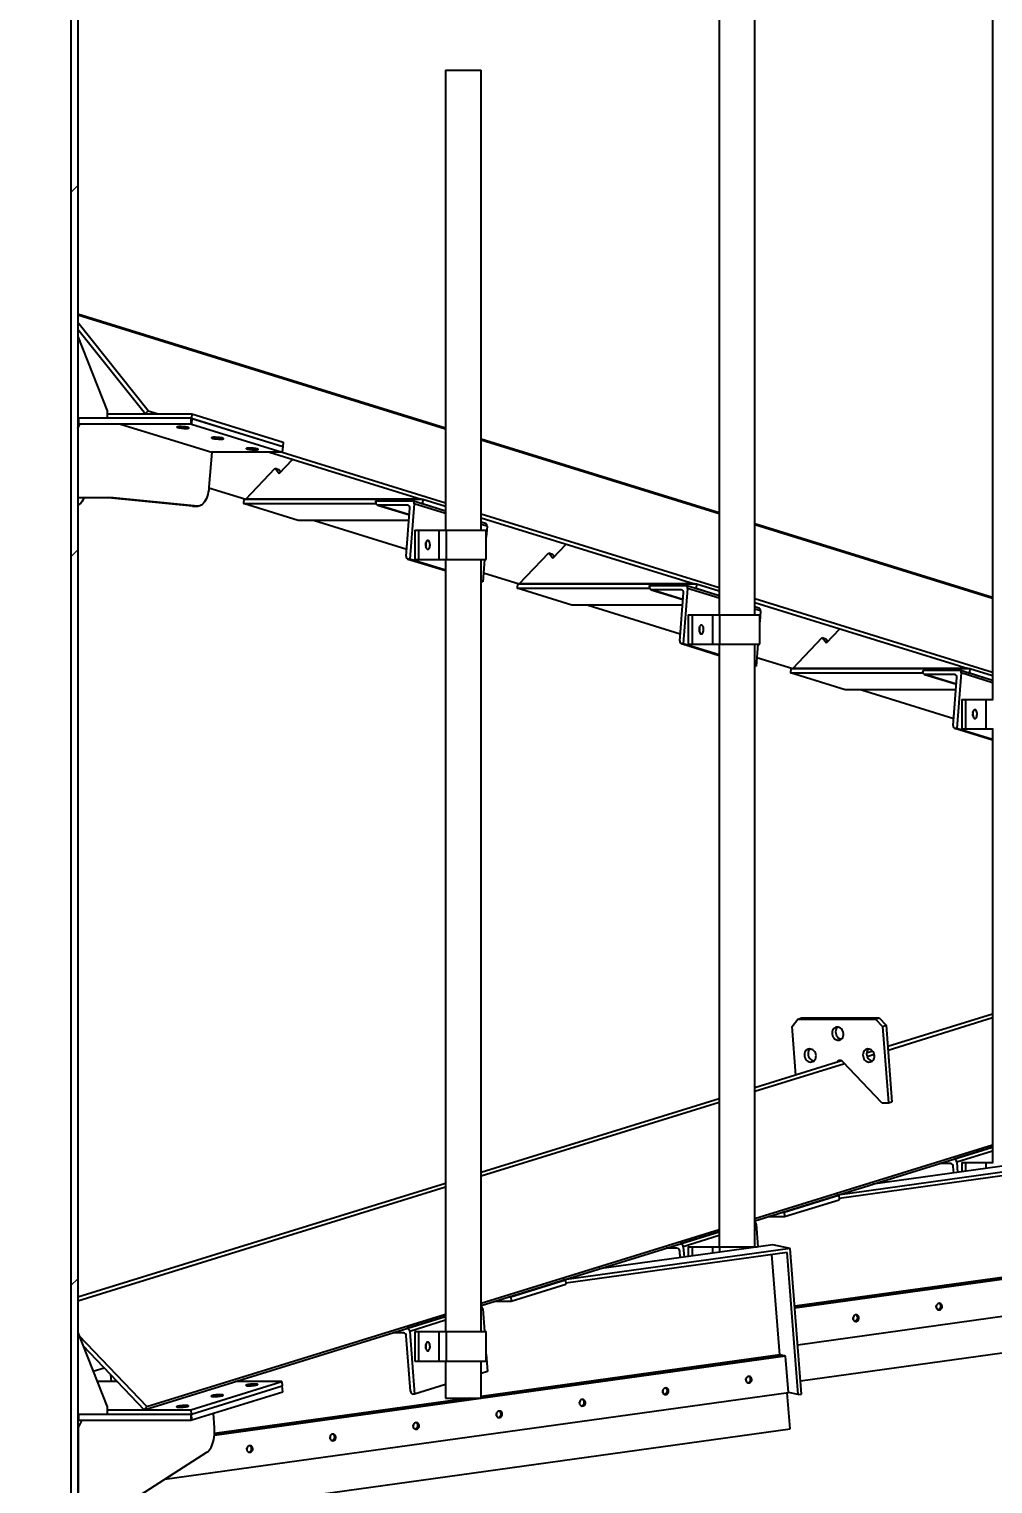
# Model space of a CAD drawing. Header units: millimetres. Extents: x 122 to 2816, y -707 to 556.
# Drawn here: x 818.81 to 830.68, y 300.02 to 317.95 of the extents above; entities that cross this region are included whole.
import ezdxf

# ---------------------------------------------------------------- set-up
doc = ezdxf.new("R2010")
doc.units = ezdxf.units.MM
doc.header["$PDSIZE"] = -1
doc.layers.add('FORMAT', color=7, linetype='Continuous')
doc.styles.add('SLDTEXTSTYLE7', font='TXT', dxfattribs={"width": 0.75})
doc.dimstyles.new('SLDDIMSTYLE3', dxfattribs={"dimtxt": 1.852083, "dimasz": 1.852083, "dimexe": 0, "dimexo": 0.625, "dimgap": 0.463021, "dimtad": 1, "dimdec": 0, "dimlfac": 110, "dimrnd": 1e-09, "dimzin": 12, "dimtxsty": 'SLDTEXTSTYLE7', "dimsah": 1, "dimcen": 2.5, "dimazin": 3, "dimtfac": 1, "dimtdec": 0, "dimtmove": 0, "dimatfit": 3, "dimfrac": 2, "dimtzin": 12})
doc.dimstyles.new('SLDDIMSTYLE5', dxfattribs={"dimtxt": 1.852083, "dimasz": 1.852083, "dimexe": 0, "dimexo": 0.625, "dimgap": 0.463021, "dimtad": 1, "dimlfac": 110, "dimzin": 12, "dimtxsty": 'SLDTEXTSTYLE7', "dimsah": 1, "dimcen": 2.5, "dimadec": 1, "dimazin": 3, "dimtfac": 1, "dimtdec": 1, "dimtmove": 0, "dimatfit": 3, "dimfrac": 2, "dimtzin": 12})
pattern_1 = [(45, (577.821, 87.9), (-6.7352, 6.7352), []), (45, (582.311, 87.9), (-6.7352, 6.7352), [])]

# ---------------------------------------------------------------- blocks, each defined once
blk = doc.blocks.new('*D1071')
at = {"layer": 'Defpoints', "color": 0}
for p in [(861.351, 305.043), (826.351, 299.588), (835.568, 294.59), (812.714, 291.407), (823.623, 291.407)]:
    blk.add_point(p, dxfattribs=at)
at = {"layer": 'FORMAT', "color": 0, "lineweight": -2}
blk.add_line((823.686, 291.407), (835.65, 291.407), dxfattribs=at)
blk.add_arc((773.851, 291.407), 61.799, 1.71718, 7.14078, dxfattribs=at)
at = {"layer": 'FORMAT', "color": 0}
for points in [[(834.865, 299.046), (835.476, 299.132), (834.913, 300.923)], [(835.931, 293.263), (835.313, 293.254), (835.65, 291.407)]]:
    blk.add_solid(points, dxfattribs=at)
at = {"layer": 'FORMAT', "color": 0, "insert": (837.526, 299.12), "char_height": 1.8521, "attachment_point": 1, "rotation": 275.2523, "style": 'SLDTEXTSTYLE7'}
blk.add_mtext('\\A1;8.9°', dxfattribs=at)
blk = doc.blocks.new('*D1073')
at = {"layer": 'Defpoints', "color": 0}
for p in [(878.623, 336.861), (886.025, 336.861), (823.623, 291.407)]:
    blk.add_point(p, dxfattribs=at)
at = {"layer": 'FORMAT', "color": 0, "lineweight": -2}
for p, q in [((878.686, 336.861), (886.025, 336.861)), ((886.025, 293.259), (886.025, 335.009)), ((823.686, 291.407), (886.025, 291.407))]:
    blk.add_line(p, q, dxfattribs=at)
at = {"layer": 'FORMAT', "color": 0}
for points in [[(885.716, 335.009), (886.333, 335.009), (886.025, 336.861)], [(885.716, 293.259), (886.333, 293.259), (886.025, 291.407)]]:
    blk.add_solid(points, dxfattribs=at)
at = {"layer": 'FORMAT', "color": 0, "insert": (883.709, 314.256), "char_height": 1.8521, "attachment_point": 2, "rotation": 90, "style": 'SLDTEXTSTYLE7'}
blk.add_mtext('\\A1;5000', dxfattribs=at)

msp = doc.modelspace()

# ---------------------------------------------------------------- hatches: boundary and pattern name
at = {"linetype": 'Continuous', "lineweight": 18}
h = msp.add_hatch(dxfattribs=at)
h.set_pattern_fill('ANSI32', style=0)
h.set_pattern_definition(pattern_1)
h.paths.add_polyline_path([(819.409596, 298.988383), (819.409596, 326.26111), (819.325323, 326.26111), (819.325323, 298.988383)], flags=0)
h = msp.add_hatch(dxfattribs=at)
h.set_pattern_fill('ANSI32', style=0)
h.set_pattern_definition(pattern_1)
h.paths.add_polyline_path([(819.418686, 313.079292), (820.806127, 313.079292), (820.806127, 313.152019), (819.418686, 313.152019)], flags=0)
h = msp.add_hatch(dxfattribs=at)
h.set_pattern_fill('ANSI32', style=0)
h.set_pattern_definition(pattern_1)
h.paths.add_polyline_path([(820.806127, 300.879292), (819.418686, 300.879292), (819.418686, 300.806565), (820.806127, 300.806565)], flags=0)

# ---------------------------------------------------------------- linework, layer by layer
at = {"color": 7, "linetype": 'Continuous', "lineweight": 25}
for p, q in [((819.325323, 326.26111), (819.325323, 298.988383)), ((819.409596, 326.26111), (819.409596, 298.988383)), ((830.678658, 321.976968), (830.678658, 309.687359)), ((827.310476, 319.088383), (827.310476, 310.730444)), ((827.749567, 310.730444), (827.749567, 319.088383)), ((823.93918, 317.440991), (823.93918, 311.77353)), ((823.93918, 317.440991), (824.158726, 317.440991)), ((824.158726, 317.440991), (824.378271, 317.440991)), ((824.378271, 311.77353), (824.378271, 317.440991)), ((823.93918, 313.031204), (819.409596, 314.433637)), ((820.278896, 313.243182), (819.409596, 314.331254)), ((819.409596, 314.247637), (820.242544, 313.205067)), ((819.409596, 314.159149), (819.773269, 313.242928)), ((819.773269, 313.242928), (819.773269, 313.152019)), ((819.773269, 313.205067), (820.815863, 313.205067)), ((820.242544, 313.205067), (820.278896, 313.243182)), ((820.278896, 313.243182), (820.402002, 313.205067)), ((820.815863, 313.205067), (820.811691, 313.151163)), ((820.815863, 313.205067), (821.93885, 312.857372)), ((819.418686, 313.152019), (819.409596, 313.152019)), ((819.418686, 313.079292), (819.409596, 313.079292)), ((819.409596, 313.025274), (819.436605, 313.079292)), ((819.418686, 313.152019), (819.418686, 313.079292)), ((820.806127, 313.152019), (819.418686, 313.152019)), ((820.806127, 313.079292), (819.418686, 313.079292)), ((819.936605, 313.079292), (821.059591, 312.731597)), ((820.806127, 313.079292), (820.806127, 313.152019)), ((820.809584, 313.078222), (820.806127, 313.079292)), ((820.815147, 313.150093), (820.809584, 313.078222)), ((820.809584, 313.078222), (821.929114, 312.731597)), ((820.811378, 313.151163), (820.811691, 313.151163)), ((820.811691, 313.151163), (821.934677, 312.803468)), ((820.815147, 313.150093), (821.934677, 312.803468)), ((821.93885, 312.857372), (821.934677, 312.803468)), ((827.310476, 311.987395), (824.378271, 312.895254)), ((821.059591, 312.731597), (821.026211, 312.300349)), ((821.929114, 312.731597), (821.059591, 312.731597)), ((821.771758, 312.731597), (823.638456, 312.153637)), ((821.934677, 312.803468), (821.929114, 312.731597)), ((821.929163, 312.732232), (823.93918, 312.109898)), ((821.478451, 312.153637), (821.841976, 312.534791)), ((821.841976, 312.534791), (821.892729, 312.471265)), ((821.841976, 312.534791), (821.886895, 312.520883)), ((821.886895, 312.520883), (821.911126, 312.490555)), ((821.892729, 312.471265), (822.056837, 312.643332)), ((819.845695, 312.170201), (819.409596, 312.170201)), ((820.82188, 312.069664), (819.782712, 312.170201)), ((820.884864, 312.069664), (819.845695, 312.170201)), ((821.025666, 312.293827), (821.478451, 312.153637)), ((821.45624, 312.153637), (821.452067, 312.099733)), ((821.45624, 312.153637), (823.660668, 312.153637)), ((823.638456, 312.153637), (821.478451, 312.153637)), ((823.081619, 312.116535), (823.08301, 312.134503)), ((823.08301, 312.134503), (823.523895, 312.134503)), ((823.93918, 312.007194), (823.531869, 312.133304)), ((823.660668, 312.153637), (823.656496, 312.099733)), ((823.660668, 312.153637), (823.93918, 312.067405)), ((820.82188, 312.069664), (820.884864, 312.069664)), ((820.828469, 312.069345), (820.82188, 312.069664)), ((820.828469, 312.069345), (820.891453, 312.069345)), ((821.452067, 312.099733), (823.083973, 312.099733)), ((822.125859, 311.891116), (821.452067, 312.099733)), ((823.102356, 312.081798), (823.494668, 311.960332)), ((823.472485, 312.080599), (823.110329, 312.080599)), ((823.4553, 311.451727), (823.501196, 312.044664)), ((823.552606, 312.098567), (823.499756, 311.415791)), ((823.640296, 312.099733), (823.656496, 312.099733)), ((823.656496, 312.099733), (823.93918, 312.01221)), ((824.378271, 311.973949), (827.310476, 311.06609)), ((823.48931, 311.891116), (822.125859, 311.891116)), ((822.326341, 311.891116), (823.462091, 311.539469)), ((823.560723, 311.77353), (823.560723, 311.409893)), ((823.560723, 311.77353), (823.60796, 311.77353)), ((823.60796, 311.77353), (823.60796, 311.409893)), ((823.60796, 311.77353), (823.85796, 311.77353)), ((823.85796, 311.77353), (823.85796, 311.409893)), ((823.85796, 311.77353), (823.946317, 311.77353)), ((823.946317, 311.77353), (823.946317, 311.409893)), ((823.946317, 311.77353), (824.440583, 311.77353)), ((824.378271, 311.924578), (827.007416, 311.110551)), ((824.430258, 311.855148), (824.378271, 311.871244)), ((824.450995, 311.820411), (824.440583, 311.68589)), ((824.440583, 311.409893), (824.440583, 311.77353)), ((830.678658, 310.944551), (827.749567, 311.851446)), ((825.261689, 311.42818), (825.425797, 311.600247)), ((823.476037, 311.41699), (823.93918, 311.273593)), ((823.499756, 311.415791), (823.48401, 311.415791)), ((823.93918, 311.279738), (823.499756, 311.415791)), ((824.847412, 311.110551), (825.210936, 311.491706)), ((825.210936, 311.491706), (825.261689, 311.42818)), ((825.210936, 311.491706), (825.255856, 311.477798)), ((825.255856, 311.477798), (825.280086, 311.447469)), ((823.560723, 311.409893), (823.60796, 311.409893)), ((823.60796, 311.409893), (823.85796, 311.409893)), ((823.85796, 311.409893), (823.946317, 311.409893)), ((823.93918, 311.409893), (823.93918, 301.895536)), ((823.946317, 311.409893), (824.440583, 311.409893)), ((824.378271, 301.895536), (824.378271, 311.409893)), ((824.419219, 311.409893), (824.398145, 311.137635)), ((824.406613, 311.24703), (824.847412, 311.110551)), ((824.398145, 311.137635), (824.378271, 311.143789)), ((824.3824, 311.137635), (824.378271, 311.137949)), ((824.398145, 311.137635), (824.3824, 311.137635)), ((824.8252, 311.110551), (824.821028, 311.056648)), ((824.821028, 311.056648), (826.452933, 311.056648)), ((825.49482, 310.848031), (824.821028, 311.056648)), ((824.8252, 311.110551), (827.029628, 311.110551)), ((827.007416, 311.110551), (824.847412, 311.110551)), ((826.450579, 311.07345), (826.45197, 311.091418)), ((826.45197, 311.091418), (826.892856, 311.091418)), ((826.921566, 311.055482), (826.868716, 310.372706)), ((827.310476, 310.963385), (826.900829, 311.090219)), ((827.009256, 311.056648), (827.025456, 311.056648)), ((827.029628, 311.110551), (827.025456, 311.056648)), ((827.025456, 311.056648), (827.310476, 310.968401)), ((827.029628, 311.110551), (827.310476, 311.023596)), ((826.471316, 311.038713), (826.863628, 310.917247)), ((826.841446, 311.037514), (826.47929, 311.037514)), ((826.82426, 310.408642), (826.870156, 311.001579)), ((827.749567, 310.93014), (830.678658, 310.023246)), ((827.749567, 310.880769), (830.376377, 310.067466)), ((826.858271, 310.848031), (825.49482, 310.848031)), ((825.695301, 310.848031), (826.831052, 310.496384)), ((826.929683, 310.730444), (826.929683, 310.366808)), ((826.929683, 310.730444), (826.976921, 310.730444)), ((826.976921, 310.730444), (826.976921, 310.366808)), ((826.976921, 310.730444), (827.226921, 310.730444)), ((827.226921, 310.730444), (827.226921, 310.366808)), ((827.226921, 310.730444), (827.315277, 310.730444)), ((827.315277, 310.730444), (827.315277, 310.366808)), ((827.315277, 310.730444), (827.809543, 310.730444)), ((827.799219, 310.812063), (827.749567, 310.827436)), ((827.819955, 310.777326), (827.809543, 310.642805)), ((827.809543, 310.366808), (827.809543, 310.730444)), ((828.63065, 310.385095), (828.794757, 310.557161)), ((826.844997, 310.373905), (827.310476, 310.229785)), ((826.868716, 310.372706), (826.85297, 310.372706)), ((827.310476, 310.23593), (826.868716, 310.372706)), ((826.929683, 310.366808), (826.976921, 310.366808)), ((826.976921, 310.366808), (827.226921, 310.366808)), ((827.226921, 310.366808), (827.315277, 310.366808)), ((827.310476, 310.366808), (827.310476, 302.938621)), ((827.315277, 310.366808), (827.809543, 310.366808)), ((827.749567, 302.938621), (827.749567, 310.366808)), ((827.78818, 310.366808), (827.767106, 310.09455)), ((828.216372, 310.067466), (828.579897, 310.448621)), ((828.579897, 310.448621), (828.63065, 310.385095)), ((828.579897, 310.448621), (828.624816, 310.434713)), ((828.624816, 310.434713), (828.649047, 310.404384)), ((827.775573, 310.203945), (828.216372, 310.067466)), ((827.767106, 310.09455), (827.749567, 310.09998)), ((827.75136, 310.09455), (827.749567, 310.094609)), ((827.767106, 310.09455), (827.75136, 310.09455)), ((828.19416, 310.067466), (828.189988, 310.013563)), ((828.189988, 310.013563), (829.821893, 310.013563)), ((828.86378, 309.804946), (828.189988, 310.013563)), ((828.19416, 310.067466), (830.398589, 310.067466)), ((830.376377, 310.067466), (828.216372, 310.067466)), ((829.81954, 310.030365), (829.82093, 310.048332)), ((829.82093, 310.048332), (830.261816, 310.048332)), ((829.840276, 309.995628), (830.232589, 309.874162)), ((830.210406, 309.994429), (829.84825, 309.994429)), ((830.290526, 310.012397), (830.237677, 309.329621)), ((830.678658, 309.920541), (830.26979, 310.047134)), ((830.378216, 310.013563), (830.394416, 310.013563)), ((830.398589, 310.067466), (830.394416, 310.013563)), ((830.394416, 310.013563), (830.678658, 309.925557)), ((830.398589, 310.067466), (830.678658, 309.980752)), ((830.227231, 309.804946), (828.86378, 309.804946)), ((829.064262, 309.804946), (830.200012, 309.453299)), ((830.193221, 309.365556), (830.239116, 309.958493)), ((830.298643, 309.687359), (830.298643, 309.323723)), ((830.298643, 309.687359), (830.345881, 309.687359)), ((830.345881, 309.687359), (830.345881, 309.323723)), ((830.345881, 309.687359), (830.595881, 309.687359)), ((830.595881, 309.687359), (830.595881, 309.323723)), ((830.595881, 309.687359), (830.684238, 309.687359)), ((830.213957, 309.33082), (830.678658, 309.186941)), ((830.237677, 309.329621), (830.221931, 309.329621)), ((830.678658, 309.193086), (830.237677, 309.329621)), ((830.298643, 309.323723), (830.345881, 309.323723)), ((830.345881, 309.323723), (830.595881, 309.323723)), ((830.595881, 309.323723), (830.684238, 309.323723)), ((830.678658, 309.323723), (830.678658, 303.981706)), ((828.207365, 305.657709), (828.279141, 305.747548)), ((828.279141, 305.747548), (828.324061, 305.761456)), ((828.279141, 305.747548), (829.235086, 305.747548)), ((828.324061, 305.761456), (829.280006, 305.761456)), ((829.235086, 305.747548), (829.280006, 305.761456)), ((829.235086, 305.747548), (829.32077, 305.657709)), ((829.280006, 305.761456), (829.365689, 305.671617)), ((830.678658, 305.808142), (829.386099, 305.407945)), ((828.253834, 305.057377), (828.207365, 305.657709)), ((829.32077, 305.657709), (829.365689, 305.671617)), ((829.32077, 305.657709), (829.393786, 304.7144)), ((829.365689, 305.671617), (829.438705, 304.728308)), ((829.20161, 305.350824), (829.125904, 305.327384)), ((828.817806, 305.231992), (827.749567, 304.901248)), ((828.764414, 305.221703), (828.757788, 305.213409)), ((828.809289, 305.235556), (828.802707, 305.227317)), ((829.315056, 304.7144), (828.831218, 305.221703)), ((827.310476, 304.765298), (824.378271, 303.857439)), ((829.315056, 304.7144), (829.393786, 304.7144)), ((829.393786, 304.7144), (829.438705, 304.728308)), ((827.749567, 303.290486), (830.678658, 304.19738)), ((827.749567, 303.261799), (830.678658, 304.168693)), ((831.554774, 303.965159), (828.771741, 303.57828)), ((831.517274, 303.914543), (828.788678, 303.535232)), ((831.341777, 304.009034), (829.202472, 303.711642)), ((830.159604, 303.966824), (830.026662, 303.966824)), ((830.200113, 303.850327), (830.193877, 303.930889)), ((830.200759, 304.020728), (830.202669, 304.020728)), ((830.236943, 303.984792), (830.246848, 303.856824)), ((830.298605, 303.981706), (830.298605, 303.864019)), ((830.298605, 303.981706), (830.345842, 303.981706)), ((830.345842, 303.981706), (830.345842, 303.870586)), ((830.345842, 303.981706), (830.595842, 303.981706)), ((830.595842, 303.981706), (830.684199, 303.981706)), ((823.93918, 303.721489), (819.409596, 302.319056)), ((828.111756, 303.367061), (828.785548, 303.575678)), ((828.718416, 303.56177), (828.763336, 303.575678)), ((828.785548, 303.575678), (828.763336, 303.575678)), ((828.785548, 303.575678), (828.78972, 303.521775)), ((828.089544, 303.367061), (828.134463, 303.380969)), ((828.089544, 303.367061), (828.111756, 303.367061)), ((828.111756, 303.367061), (828.115928, 303.313158)), ((828.115928, 303.313158), (828.78972, 303.521775)), ((827.766372, 303.219863), (827.788014, 302.940259)), ((827.915447, 303.313158), (828.115928, 303.313158)), ((824.378271, 302.246677), (827.310476, 303.154536)), ((824.378271, 302.21799), (827.310476, 303.125849)), ((828.185814, 302.922074), (825.40278, 302.535195)), ((828.148314, 302.871458), (825.419718, 302.492147)), ((827.972816, 302.965949), (825.833511, 302.668557)), ((826.790643, 302.923739), (826.657701, 302.923739)), ((826.831153, 302.807242), (826.824917, 302.887804)), ((826.831799, 302.977643), (826.833709, 302.977643)), ((826.867982, 302.941707), (826.877888, 302.813739)), ((826.929644, 302.938621), (826.929644, 302.820934)), ((826.929644, 302.938621), (826.976882, 302.938621)), ((826.976882, 302.938621), (826.976882, 302.8275)), ((826.976882, 302.938621), (827.226882, 302.938621)), ((827.226882, 302.938621), (827.315239, 302.938621)), ((827.315239, 302.938621), (827.776236, 302.938621)), ((828.055512, 301.608679), (827.959796, 302.845252)), ((828.185814, 302.922074), (827.972816, 302.965949)), ((828.283915, 301.119599), (828.148314, 302.871458)), ((828.324892, 301.125295), (828.185814, 302.922074)), ((831.424472, 302.651765), (828.240991, 302.209218)), ((831.482562, 302.639799), (828.242526, 302.189391)), ((831.498053, 302.636608), (828.242936, 302.184103)), ((824.742795, 302.323976), (825.416587, 302.532593)), ((824.746968, 302.270072), (825.42076, 302.47869)), ((825.349456, 302.518685), (825.394375, 302.532593)), ((825.416587, 302.532593), (825.394375, 302.532593)), ((825.416587, 302.532593), (825.42076, 302.47869)), ((824.546486, 302.270072), (824.746968, 302.270072)), ((824.720583, 302.323976), (824.765503, 302.337884)), ((824.720583, 302.323976), (824.742795, 302.323976)), ((824.742795, 302.323976), (824.746968, 302.270072)), ((820.259088, 300.971311), (823.93918, 302.110728)), ((824.397411, 302.176778), (824.419181, 301.895536)), ((828.277705, 301.734909), (831.532822, 302.187413)), ((829.986078, 302.185751), (829.983986, 302.212777)), ((820.228636, 300.933195), (823.93918, 302.082041)), ((823.462838, 301.934557), (823.464748, 301.934557)), ((828.961662, 302.043343), (828.95957, 302.070369)), ((819.409596, 301.886422), (819.773269, 300.970201)), ((820.259088, 300.971311), (819.426198, 301.844594)), ((823.421683, 301.880654), (823.288741, 301.880654)), ((823.508806, 301.161942), (823.455956, 301.844718)), ((823.499022, 301.898622), (823.558825, 301.126007)), ((823.560684, 301.895536), (823.560684, 301.5319)), ((823.560684, 301.895536), (823.607922, 301.895536)), ((823.607922, 301.895536), (823.607922, 301.5319)), ((823.607922, 301.895536), (823.857922, 301.895536)), ((823.857922, 301.895536), (823.857922, 301.5319)), ((823.857922, 301.895536), (823.946278, 301.895536)), ((823.946278, 301.895536), (823.946278, 301.5319)), ((823.946278, 301.895536), (824.440544, 301.895536)), ((824.440544, 301.5319), (824.440544, 301.895536)), ((828.312065, 301.291001), (831.552101, 301.741409)), ((819.47382, 301.724619), (820.228636, 300.933195)), ((828.129093, 301.593523), (821.092864, 300.615393)), ((828.055512, 301.608679), (824.378271, 301.097494)), ((828.113602, 301.596714), (824.378271, 301.077453)), ((824.440544, 301.619539), (824.457215, 301.404163)), ((828.113602, 301.596714), (828.055512, 301.608679)), ((828.129093, 301.593523), (828.113602, 301.596714)), ((828.163862, 301.144328), (828.129093, 301.593523)), ((819.599786, 301.407266), (819.736209, 301.449505)), ((823.560684, 301.5319), (823.607922, 301.5319)), ((823.607922, 301.5319), (823.857922, 301.5319)), ((823.857922, 301.5319), (823.946278, 301.5319)), ((823.93918, 301.5319), (823.93918, 301.077354)), ((823.946278, 301.5319), (824.440544, 301.5319)), ((824.378271, 301.077354), (824.378271, 301.5319)), ((824.457215, 301.404163), (824.378271, 301.379721)), ((819.897024, 301.280891), (819.649948, 301.280891)), ((819.812905, 301.369088), (819.819732, 301.280891)), ((820.801955, 300.933195), (821.924942, 301.280891)), ((820.809584, 300.880362), (821.929114, 301.226987)), ((821.924942, 301.280891), (821.351623, 301.280891)), ((821.924942, 301.280891), (821.929114, 301.226987)), ((821.934677, 301.155116), (821.929114, 301.226987)), ((823.93918, 301.243771), (823.558825, 301.126007)), ((827.641534, 301.285073), (827.639442, 301.312099)), ((820.481657, 300.076399), (828.163862, 301.144328)), ((820.815147, 300.808491), (821.934677, 301.155116)), ((824.377562, 301.077354), (821.093379, 300.620809)), ((824.233395, 301.077354), (821.094807, 300.641049)), ((823.558825, 301.126007), (823.54308, 301.126007)), ((823.93918, 301.077354), (824.158726, 301.077354)), ((824.158726, 301.077354), (824.378271, 301.077354)), ((825.592701, 301.000258), (825.590609, 301.027284)), ((826.617117, 301.142666), (826.615026, 301.169692)), ((828.183141, 300.698324), (828.148781, 301.142232)), ((828.283915, 301.119599), (828.163862, 301.144328)), ((828.283915, 301.119599), (828.324892, 301.125295)), ((819.409596, 300.879292), (819.418686, 300.879292)), ((819.418686, 300.879292), (819.418686, 300.806565)), ((819.418686, 300.879292), (820.806127, 300.879292)), ((819.773269, 300.970201), (819.773269, 300.879292)), ((819.773269, 300.933195), (820.801955, 300.933195)), ((820.228636, 300.933195), (820.259088, 300.971311)), ((820.801955, 300.933195), (820.806107, 300.879558)), ((820.806127, 300.879292), (820.809584, 300.880362)), ((820.806127, 300.806565), (820.806127, 300.879292)), ((820.815147, 300.808491), (820.809584, 300.880362)), ((821.093921, 300.710746), (821.080008, 300.890496)), ((824.568285, 300.85785), (824.566193, 300.884877)), ((819.409596, 300.806565), (819.418686, 300.806565)), ((819.413877, 300.715656), (819.409596, 300.715656)), ((819.459332, 300.806565), (819.413877, 300.715656)), ((819.413877, 300.715656), (819.413877, 299.76111)), ((819.418686, 300.806565), (820.806127, 300.806565)), ((820.069763, 299.570456), (828.183141, 300.698324)), ((823.543868, 300.715443), (823.541776, 300.742469)), ((822.519452, 300.573035), (822.51736, 300.600061)), ((820.010318, 299.774134), (821.000799, 300.409319)), ((821.495036, 300.430628), (821.492944, 300.457654))]:
    msp.add_line(p, q, dxfattribs=at)
at = {"color": 8, "linetype": 'Continuous', "lineweight": 25}
for p, q in [((823.93918, 313.018322), (819.409596, 314.420755)), ((820.809584, 313.078222), (819.940061, 313.078222)), ((827.310476, 311.974513), (824.378271, 312.882372)), ((823.494764, 311.961572), (823.110329, 312.080599)), ((823.487715, 312.075884), (823.472485, 312.080599)), ((823.93918, 311.978877), (823.552606, 312.098567)), ((824.450995, 311.820411), (824.378271, 311.842928)), ((830.678658, 310.931669), (827.749567, 311.838563)), ((823.93918, 311.274863), (823.48401, 311.415791)), ((824.3824, 311.137635), (824.378271, 311.138913)), ((827.310476, 310.935069), (826.921566, 311.055482)), ((826.863724, 310.918487), (826.47929, 311.037514)), ((826.856675, 311.032799), (826.841446, 311.037514)), ((827.819955, 310.777326), (827.749567, 310.799119)), ((827.310476, 310.231055), (826.85297, 310.372706)), ((827.75136, 310.09455), (827.749567, 310.095105)), ((830.232685, 309.875402), (829.84825, 309.994429)), ((830.225635, 309.989714), (830.210406, 309.994429)), ((830.678658, 309.892225), (830.290526, 310.012397)), ((830.678658, 309.188211), (830.221931, 309.329621)), ((830.678658, 305.760787), (829.389678, 305.361698)), ((828.855453, 305.196293), (827.749567, 304.853893)), ((828.764414, 305.221703), (828.809221, 305.235576)), ((829.221079, 305.309497), (829.133194, 305.282286)), ((827.310476, 304.717943), (824.378271, 303.810084)), ((830.678658, 304.168102), (830.202669, 304.020728)), ((830.678658, 304.121555), (830.236943, 303.984792)), ((830.595842, 303.981706), (830.595842, 303.905339)), ((823.93918, 303.674134), (819.409596, 302.271701)), ((827.766372, 303.219863), (827.749567, 303.21466)), ((827.310476, 303.125258), (826.833709, 302.977643)), ((827.310476, 303.07871), (826.867982, 302.941707)), ((827.226882, 302.938621), (827.226882, 302.862254)), ((827.315239, 302.938621), (827.315239, 302.874536)), ((824.397411, 302.176778), (824.378271, 302.170852)), ((823.93918, 302.081449), (823.464748, 301.934557)), ((823.93918, 302.034902), (823.499022, 301.898622))]:
    msp.add_line(p, q, dxfattribs=at)
at = {"color": 7, "linetype": 'Continuous', "lineweight": 25, "flags": 128}
for points in [[(820.767122, 313.027905), (820.773595, 313.029316), (820.776845, 313.031113), (820.776723, 313.033212), (820.773232, 313.035515), (820.766537, 313.037914), (820.75695, 313.040296), (820.74492, 313.042551), (820.731009, 313.044573), (820.715868, 313.046268), (820.700204, 313.047556), (820.684751, 313.048377), (820.67023, 313.048692), (820.657321, 313.048487), (820.646627, 313.047772), (820.638649, 313.04658), (820.633758, 313.044966), (820.632185, 313.043007), (820.634003, 313.040793), (820.639125, 313.038428), (820.647315, 313.036024), (820.658187, 313.033691), (820.671234, 313.03154), (820.685845, 313.029671), (820.701338, 313.028171), (820.716989, 313.02711), (820.732064, 313.026539), (820.74586, 313.026483), (820.757731, 313.026945), (820.767122, 313.027905)], [(821.193857, 312.895781), (821.20033, 312.897192), (821.20358, 312.898989), (821.203458, 312.901088), (821.199967, 312.903391), (821.193272, 312.905789), (821.183685, 312.908172), (821.171655, 312.910427), (821.157744, 312.912449), (821.142603, 312.914144), (821.126939, 312.915432), (821.111486, 312.916252), (821.096965, 312.916568), (821.084056, 312.916363), (821.073362, 312.915648), (821.065384, 312.914456), (821.060493, 312.912842), (821.05892, 312.910883), (821.060738, 312.908669), (821.06586, 312.906304), (821.074049, 312.903899), (821.084922, 312.901567), (821.097969, 312.899416), (821.11258, 312.897546), (821.128073, 312.896046), (821.143724, 312.894986), (821.158799, 312.894414), (821.172595, 312.894359), (821.184466, 312.894821), (821.193857, 312.895781)], [(821.620592, 312.763657), (821.627065, 312.765068), (821.630315, 312.766865), (821.630193, 312.768964), (821.626702, 312.771267), (821.620007, 312.773665), (821.61042, 312.776048), (821.59839, 312.778303), (821.584479, 312.780325), (821.569338, 312.78202), (821.553674, 312.783307), (821.538221, 312.784128), (821.5237, 312.784444), (821.510791, 312.784239), (821.500097, 312.783524), (821.492119, 312.782332), (821.487228, 312.780718), (821.485655, 312.778758), (821.487473, 312.776545), (821.492595, 312.77418), (821.500784, 312.771775), (821.511657, 312.769443), (821.524704, 312.767292), (821.539315, 312.765422), (821.554808, 312.763922), (821.570459, 312.762862), (821.585534, 312.76229), (821.59933, 312.762235), (821.611201, 312.762697), (821.620592, 312.763657)], [(819.485722, 312.170201), (819.48261, 312.162803), (819.471874, 312.14082), (819.45997, 312.121391), (819.447048, 312.104765), (819.433273, 312.091151), (819.418821, 312.080723), (819.409596, 312.075915)], [(821.026211, 312.300349), (821.023009, 312.270294), (821.018136, 312.241151), (821.011656, 312.213289), (821.003649, 312.187062), (820.994218, 312.162803), (820.983482, 312.14082), (820.971577, 312.121391), (820.958656, 312.104765), (820.944881, 312.091151), (820.930429, 312.080723), (820.915481, 312.073612), (820.900228, 312.06991), (820.884864, 312.069664)], [(823.721597, 311.537166), (823.728379, 311.53888), (823.734735, 311.543913), (823.740266, 311.551949), (823.744624, 311.562484), (823.747535, 311.574856), (823.748816, 311.588286), (823.748386, 311.601932), (823.746274, 311.614936), (823.742611, 311.62648), (823.737627, 311.63584), (823.731636, 311.642426), (823.725015, 311.645827), (823.718178, 311.645827), (823.711557, 311.642426), (823.705566, 311.63584), (823.700583, 311.62648), (823.69692, 311.614936), (823.694807, 311.601932), (823.694378, 311.588286), (823.695659, 311.574856), (823.69857, 311.562484), (823.702927, 311.551949), (823.708458, 311.543913), (823.714814, 311.53888), (823.721597, 311.537166)], [(823.697978, 311.564439), (823.699426, 311.570224), (823.701311, 311.583367)], [(827.090557, 310.494081), (827.097339, 310.495794), (827.103696, 310.500828), (827.109226, 310.508864), (827.113584, 310.519399), (827.116495, 310.531771), (827.117776, 310.545201), (827.117347, 310.558847), (827.115234, 310.57185), (827.111571, 310.583395), (827.106588, 310.592754), (827.100597, 310.599341), (827.093975, 310.602741), (827.087139, 310.602741), (827.080517, 310.599341), (827.074527, 310.592754), (827.069543, 310.583395), (827.06588, 310.57185), (827.063767, 310.558847), (827.063338, 310.545201), (827.064619, 310.531771), (827.06753, 310.519399), (827.071888, 310.508864), (827.077418, 310.500828), (827.083775, 310.495794), (827.090557, 310.494081)], [(827.066938, 310.521353), (827.068387, 310.527138), (827.070271, 310.540281)], [(830.459517, 309.450995), (830.4663, 309.452709), (830.472656, 309.457742), (830.478187, 309.465779), (830.482545, 309.476314), (830.485455, 309.488685), (830.486736, 309.502116), (830.486307, 309.515762), (830.484195, 309.528765), (830.480531, 309.540309), (830.475548, 309.549669), (830.469557, 309.556256), (830.462936, 309.559656), (830.456099, 309.559656), (830.449478, 309.556256), (830.443487, 309.549669), (830.438503, 309.540309), (830.43484, 309.528765), (830.432728, 309.515762), (830.432299, 309.502116), (830.43358, 309.488685), (830.43649, 309.476314), (830.440848, 309.465779), (830.446379, 309.457742), (830.452735, 309.452709), (830.459517, 309.450995)], [(830.435899, 309.478268), (830.437347, 309.484053), (830.439231, 309.497196)], [(828.841878, 305.56787), (828.839168, 305.584146), (828.833668, 305.599756), (828.825603, 305.61406), (828.815303, 305.626474), (828.803191, 305.636488), (828.789761, 305.643692), (828.775565, 305.647793), (828.761182, 305.648622), (828.747202, 305.646144), (828.734198, 305.640462), (828.722701, 305.631809), (828.713182, 305.620537), (828.706031, 305.60711), (828.701541, 305.592075), (828.699895, 305.57605), (828.701162, 305.55969), (828.705288, 305.543665), (828.712106, 305.528631), (828.721335, 305.515204), (828.732599, 305.503932), (828.745436, 305.495278), (828.75932, 305.489596), (828.773683, 305.487119), (828.787938, 305.487948), (828.801499, 305.492048), (828.813813, 305.499253), (828.824376, 305.509267), (828.832753, 305.52168), (828.838604, 305.535985), (828.841688, 305.551594), (828.841878, 305.56787)], [(828.770687, 305.648444), (828.76762, 305.645716), (828.758101, 305.634445), (828.75095, 305.621017), (828.74646, 305.605983), (828.744815, 305.589958), (828.746081, 305.573598), (828.750207, 305.557573), (828.757025, 305.542539), (828.766255, 305.529111), (828.777518, 305.51784), (828.790355, 305.509186), (828.804239, 305.503504), (828.816275, 305.501204)], [(828.502862, 305.298354), (828.500151, 305.31463), (828.494651, 305.330239), (828.486586, 305.344544), (828.476287, 305.356957), (828.464174, 305.366971), (828.450745, 305.374176), (828.436548, 305.378276), (828.422166, 305.379105), (828.408186, 305.376628), (828.395181, 305.370946), (828.383684, 305.362292), (828.374165, 305.35102), (828.367014, 305.337593), (828.362524, 305.322559), (828.360879, 305.306534), (828.362145, 305.290174), (828.366271, 305.274149), (828.373089, 305.259114), (828.382319, 305.245687), (828.393582, 305.234415), (828.406419, 305.225762), (828.420303, 305.22008), (828.434667, 305.217602), (828.448921, 305.218431), (828.462483, 305.222532), (828.474797, 305.229736), (828.485359, 305.23975), (828.493737, 305.252164), (828.499587, 305.266468), (828.502671, 305.282078), (828.502862, 305.298354)], [(828.431671, 305.378928), (828.428604, 305.3762), (828.419085, 305.364928), (828.411934, 305.351501), (828.407444, 305.336466), (828.405798, 305.320441), (828.407065, 305.304081), (828.411191, 305.288056), (828.418008, 305.273022), (828.427238, 305.259595), (828.438502, 305.248323), (828.451339, 305.239669), (828.465223, 305.233987), (828.477259, 305.231687)], [(829.222618, 305.298354), (829.219908, 305.31463), (829.214408, 305.330239), (829.206343, 305.344544), (829.196043, 305.356957), (829.183931, 305.366971), (829.170501, 305.374176), (829.156305, 305.378276), (829.141922, 305.379105), (829.127942, 305.376628), (829.114938, 305.370946), (829.103441, 305.362292), (829.093922, 305.35102), (829.086771, 305.337593), (829.082281, 305.322559), (829.080635, 305.306534), (829.081902, 305.290174), (829.086028, 305.274149), (829.092846, 305.259114), (829.102075, 305.245687), (829.113339, 305.234415), (829.126176, 305.225762), (829.14006, 305.22008), (829.154423, 305.217602), (829.168678, 305.218431), (829.182239, 305.222532), (829.194553, 305.229736), (829.205116, 305.23975), (829.213493, 305.252164), (829.219344, 305.266468), (829.222428, 305.282078), (829.222618, 305.298354)], [(829.151427, 305.378928), (829.14836, 305.3762), (829.138841, 305.364928), (829.13169, 305.351501), (829.1272, 305.336466), (829.125555, 305.320441), (829.126821, 305.304081), (829.130947, 305.288056), (829.137765, 305.273022), (829.146995, 305.259595), (829.158258, 305.248323), (829.171095, 305.239669), (829.184979, 305.233987), (829.197015, 305.231687)], [(829.032252, 302.066815), (829.029877, 302.077997), (829.024706, 302.087858), (829.017159, 302.095598), (829.007847, 302.100592), (828.997524, 302.102434), (828.987028, 302.100975), (828.977207, 302.096333), (828.968858, 302.088884), (828.962657, 302.079232), (828.959107, 302.068159), (828.958494, 302.056561), (828.96087, 302.045379), (828.966041, 302.035518), (828.973588, 302.027778), (828.9829, 302.022784), (828.993222, 302.020942), (829.003719, 302.022402), (829.01354, 302.027044), (829.021889, 302.034492), (829.02809, 302.044144), (829.03164, 302.055217), (829.032252, 302.066815)], [(830.056669, 302.209222), (830.054293, 302.220404), (830.049123, 302.230265), (830.041575, 302.238006), (830.032263, 302.243), (830.021941, 302.244841), (830.011444, 302.243382), (830.001623, 302.23874), (829.993274, 302.231291), (829.987073, 302.22164), (829.983523, 302.210566), (829.982911, 302.198969), (829.985286, 302.187787), (829.990457, 302.177926), (829.998004, 302.170185), (830.007316, 302.165192), (830.017639, 302.16335), (830.028136, 302.164809), (830.037956, 302.169451), (830.046305, 302.1769), (830.052506, 302.186552), (830.056056, 302.197625), (830.056669, 302.209222)], [(823.721558, 301.659172), (823.72834, 301.660886), (823.734697, 301.665919), (823.740227, 301.673956), (823.744585, 301.684491), (823.747496, 301.696862), (823.748777, 301.710293), (823.748348, 301.723939), (823.746235, 301.736942), (823.742572, 301.748486), (823.737588, 301.757846), (823.731598, 301.764433), (823.724976, 301.767833), (823.71814, 301.767833), (823.711518, 301.764433), (823.705527, 301.757846), (823.700544, 301.748486), (823.696881, 301.736942), (823.694768, 301.723939), (823.694339, 301.710293), (823.69562, 301.696862), (823.698531, 301.684491), (823.702888, 301.673956), (823.708419, 301.665919), (823.714775, 301.660886), (823.721558, 301.659172)], [(823.701272, 301.722062), (823.699388, 301.735206), (823.697939, 301.740991)], [(821.518059, 301.228041), (821.532439, 301.228301), (821.547827, 301.229069), (821.563503, 301.23031), (821.578734, 301.231964), (821.592809, 301.233956), (821.605069, 301.236191), (821.614941, 301.238565), (821.621962, 301.240967), (821.625806, 301.243285), (821.626292, 301.245411), (821.623398, 301.247245), (821.617258, 301.248701), (821.60816, 301.249711), (821.596529, 301.250228), (821.58291, 301.250228), (821.567938, 301.249711), (821.552315, 301.248701), (821.53677, 301.247245), (821.52203, 301.245411), (821.508786, 301.243285), (821.497655, 301.240967), (821.489158, 301.238565), (821.483693, 301.236191), (821.481515, 301.233956), (821.482727, 301.231964), (821.487271, 301.23031), (821.494934, 301.229069), (821.50536, 301.228301), (821.518059, 301.228041)], [(826.687708, 301.166137), (826.685333, 301.177319), (826.680162, 301.18718), (826.672615, 301.194921), (826.663303, 301.199914), (826.65298, 301.201756), (826.642484, 301.200297), (826.632663, 301.195655), (826.624314, 301.188206), (826.618113, 301.178554), (826.614563, 301.167481), (826.61395, 301.155884), (826.616326, 301.144702), (826.621497, 301.134841), (826.629044, 301.1271), (826.638356, 301.122107), (826.648678, 301.120265), (826.659175, 301.121724), (826.668996, 301.126366), (826.677345, 301.133815), (826.683546, 301.143466), (826.687096, 301.15454), (826.687708, 301.166137)], [(827.712125, 301.308545), (827.709749, 301.319727), (827.704579, 301.329588), (827.697031, 301.337328), (827.687719, 301.342322), (827.677397, 301.344164), (827.6669, 301.342704), (827.657079, 301.338062), (827.64873, 301.330614), (827.642529, 301.320962), (827.638979, 301.309889), (827.638367, 301.298291), (827.640742, 301.287109), (827.645913, 301.277248), (827.65346, 301.269508), (827.662772, 301.264514), (827.673095, 301.262672), (827.683592, 301.264132), (827.693412, 301.268773), (827.701761, 301.276222), (827.707962, 301.285874), (827.711512, 301.296947), (827.712125, 301.308545)], [(821.091324, 301.095917), (821.105704, 301.096177), (821.121092, 301.096945), (821.136768, 301.098186), (821.151999, 301.09984), (821.166074, 301.101831), (821.178334, 301.104066), (821.188206, 301.106441), (821.195227, 301.108843), (821.199071, 301.111161), (821.199557, 301.113287), (821.196663, 301.115121), (821.190523, 301.116577), (821.181425, 301.117587), (821.169794, 301.118104), (821.156175, 301.118104), (821.141203, 301.117587), (821.12558, 301.116577), (821.110035, 301.115121), (821.095295, 301.113287), (821.082051, 301.111161), (821.07092, 301.108843), (821.062423, 301.106441), (821.056958, 301.104066), (821.05478, 301.101831), (821.055992, 301.09984), (821.060536, 301.098186), (821.068199, 301.096945), (821.078625, 301.096177), (821.091324, 301.095917)], [(825.663292, 301.02373), (825.660916, 301.034912), (825.655746, 301.044772), (825.648199, 301.052513), (825.638887, 301.057507), (825.628564, 301.059348), (825.618067, 301.057889), (825.608246, 301.053247), (825.599897, 301.045799), (825.593697, 301.036147), (825.590146, 301.025074), (825.589534, 301.013476), (825.591909, 301.002294), (825.59708, 300.992433), (825.604627, 300.984692), (825.613939, 300.979699), (825.624262, 300.977857), (825.634759, 300.979316), (825.64458, 300.983958), (825.652929, 300.991407), (825.659129, 301.001059), (825.66268, 301.012132), (825.663292, 301.02373)], [(820.664589, 300.963793), (820.678969, 300.964053), (820.694357, 300.964821), (820.710033, 300.966061), (820.725264, 300.967716), (820.739339, 300.969707), (820.751599, 300.971942), (820.761471, 300.974317), (820.768492, 300.976719), (820.772336, 300.979037), (820.772822, 300.981163), (820.769928, 300.982997), (820.763788, 300.984453), (820.75469, 300.985463), (820.743059, 300.98598), (820.72944, 300.98598), (820.714468, 300.985463), (820.698845, 300.984453), (820.6833, 300.982997), (820.668561, 300.981163), (820.655316, 300.979037), (820.644185, 300.976719), (820.635688, 300.974317), (820.630223, 300.971942), (820.628045, 300.969707), (820.629257, 300.967716), (820.633801, 300.966061), (820.641464, 300.964821), (820.65189, 300.964053), (820.664589, 300.963793)], [(824.638876, 300.881322), (824.6365, 300.892504), (824.631329, 300.902365), (824.623782, 300.910106), (824.61447, 300.915099), (824.604148, 300.916941), (824.593651, 300.915482), (824.58383, 300.91084), (824.575481, 300.903391), (824.56928, 300.893739), (824.56573, 300.882666), (824.565118, 300.871069), (824.567493, 300.859887), (824.572664, 300.850026), (824.580211, 300.842285), (824.589523, 300.837291), (824.599846, 300.83545), (824.610342, 300.836909), (824.620163, 300.841551), (824.628512, 300.848999), (824.634713, 300.858651), (824.638263, 300.869725), (824.638876, 300.881322)], [(821.000799, 300.409319), (821.01465, 300.419894), (821.027845, 300.433414), (821.040228, 300.449719), (821.051653, 300.468617), (821.061985, 300.489883), (821.071101, 300.513267), (821.078894, 300.538492), (821.085271, 300.56526), (821.090158, 300.593255), (821.093497, 300.622145), (821.095247, 300.651589), (821.095389, 300.68124), (821.093921, 300.710746)], [(823.614459, 300.738914), (823.612084, 300.750096), (823.606913, 300.759957), (823.599366, 300.767698), (823.590054, 300.772692), (823.579731, 300.774533), (823.569234, 300.773074), (823.559414, 300.768432), (823.551065, 300.760984), (823.544864, 300.751332), (823.541313, 300.740258), (823.540701, 300.728661), (823.543077, 300.717479), (823.548247, 300.707618), (823.555795, 300.699877), (823.565107, 300.694884), (823.575429, 300.693042), (823.585926, 300.694501), (823.595747, 300.699143), (823.604096, 300.706592), (823.610297, 300.716244), (823.613847, 300.727317), (823.614459, 300.738914)], [(821.565626, 300.454099), (821.563251, 300.465281), (821.55808, 300.475142), (821.550533, 300.482883), (821.541221, 300.487876), (821.530898, 300.489718), (821.520402, 300.488259), (821.510581, 300.483617), (821.502232, 300.476168), (821.496031, 300.466516), (821.492481, 300.455443), (821.491868, 300.443846), (821.494244, 300.432664), (821.499415, 300.422803), (821.506962, 300.415062), (821.516274, 300.410069), (821.526596, 300.408227), (821.537093, 300.409686), (821.546914, 300.414328), (821.555263, 300.421777), (821.561464, 300.431429), (821.565014, 300.442502), (821.565626, 300.454099)], [(822.590043, 300.596507), (822.587667, 300.607689), (822.582497, 300.61755), (822.574949, 300.62529), (822.565637, 300.630284), (822.555315, 300.632126), (822.544818, 300.630667), (822.534997, 300.626025), (822.526648, 300.618576), (822.520447, 300.608924), (822.516897, 300.597851), (822.516285, 300.586253), (822.51866, 300.575071), (822.523831, 300.565211), (822.531378, 300.55747), (822.54069, 300.552476), (822.551013, 300.550634), (822.56151, 300.552094), (822.57133, 300.556736), (822.579679, 300.564184), (822.58588, 300.573836), (822.589431, 300.584909), (822.590043, 300.596507)]]:
    msp.add_lwpolyline(points, dxfattribs=at)
at = {"color": 7, "linetype": 'Continuous', "lineweight": 25}
for centre, radius, start, end in [((823.521932, 312.103497), 0.031068, 350.8693996, 86.3759224), ((823.112293, 312.111605), 0.031068, 170.8693996, 266.3759224), ((823.470521, 312.049594), 0.031068, 350.8693996, 86.3759224), ((824.41859, 311.824624), 0.032678, 352.5925561, 69.0792142), ((823.599818, 311.591834), 0.101845, 355.2307319, 15.4607467), ((823.600228, 311.591711), 0.101483, 344.4105647, 15.5894353), ((823.485974, 311.446797), 0.031068, 170.8693996, 266.3759224), ((826.481253, 311.06852), 0.031068, 170.8693996, 266.3759224), ((826.890892, 311.060412), 0.031068, 350.8693996, 86.3759224), ((826.839482, 311.006509), 0.031068, 350.8693996, 86.3759224), ((827.78755, 310.781539), 0.032678, 352.5925561, 69.0792142), ((826.968779, 310.548749), 0.101845, 355.2307307, 15.4607745), ((826.969189, 310.548626), 0.101483, 344.4105647, 15.5894353), ((826.854934, 310.403712), 0.031068, 170.8693996, 266.3759224), ((829.850214, 310.025435), 0.031068, 170.8693996, 266.3759224), ((830.208442, 309.963423), 0.031068, 350.8693996, 86.3759224), ((830.259852, 310.017327), 0.031068, 350.8693996, 86.3759224), ((830.337739, 309.505664), 0.101845, 355.2307317, 15.4607502), ((830.338149, 309.505541), 0.101483, 344.4105647, 15.5894353), ((830.223895, 309.360626), 0.031068, 170.8693996, 266.3759224), ((828.797816, 305.193985), 0.043405, 39.687128, 140.312872), ((830.156688, 303.929731), 0.037208, 1.7829987, 85.5045747), ((830.199753, 303.983635), 0.037208, 1.7829987, 85.5045747), ((827.726012, 303.217213), 0.040446, 3.7562379, 54.3822041), ((826.787727, 302.886646), 0.037208, 1.7829987, 85.5045747), ((826.830793, 302.940549), 0.037208, 1.7829987, 85.5045747), ((824.357362, 302.174242), 0.04013, 3.6232738, 58.5977721), ((828.978396, 302.068118), 0.038412, 2.8165938, 63.2437578), ((830.000181, 302.207654), 0.041272, 275.2857829, 6.6216975), ((830.002813, 302.210526), 0.038412, 2.8165938, 63.2437577), ((823.461832, 301.897464), 0.037208, 1.7829987, 85.5045747), ((828.975765, 302.065246), 0.041272, 275.2857828, 6.6216975), ((823.418767, 301.843561), 0.037208, 1.7829987, 85.5045747), ((823.60019, 301.713718), 0.101483, 344.4105647, 15.5894353), ((823.599779, 301.713595), 0.101845, 344.5392404, 4.7692687), ((826.633852, 301.16744), 0.038412, 2.8165938, 63.2437578), ((827.655637, 301.306976), 0.041272, 275.2857829, 6.6216975), ((827.658269, 301.309848), 0.038412, 2.8165938, 63.2437577), ((823.545996, 301.1631), 0.037208, 181.7829987, 265.5045747), ((825.606804, 301.022161), 0.041272, 275.2857829, 6.6216975), ((825.609436, 301.025033), 0.038412, 2.8165938, 63.2437577), ((826.631221, 301.164569), 0.041272, 275.2857829, 6.6216975), ((824.582388, 300.879754), 0.041272, 275.2857829, 6.6216975), ((824.585019, 300.882625), 0.038412, 2.8165938, 63.2437577), ((823.557972, 300.737346), 0.041272, 275.2857828, 6.6216975), ((823.560603, 300.740218), 0.038412, 2.8165938, 63.2437578), ((821.51177, 300.455403), 0.038412, 2.8165938, 63.2437578), ((822.533555, 300.594938), 0.041272, 275.2857829, 6.6216975), ((822.536187, 300.59781), 0.038412, 2.8165938, 63.2437578), ((821.509139, 300.452531), 0.041272, 275.2857829, 6.6216975)]:
    msp.add_arc(centre, radius, start, end, dxfattribs=at)
for centre, major_axis, start_param, end_param in [((821.099746, 312.988383), (0.295739, -0.162907), 2.89352878, 3.047117754), ((821.099746, 300.970201), (0.295739, 0.162907), 3.236067553, 3.389656527)]:
    msp.add_ellipse(centre, major_axis=major_axis, ratio=0.052196421, start_param=start_param, end_param=end_param, dxfattribs=at)

# ---------------------------------------------------------------- dimensions: what is measured, and where the dimension line sits
at = {"layer": 'FORMAT'}
dim = msp.add_linear_dim(base=(886.024558, 336.86111), p1=(823.623232, 291.406565), p2=(878.623232, 336.86111), angle=90, dimstyle='SLDDIMSTYLE3', dxfattribs=at)
dim.commit()
dim.dimension.update_dxf_attribs({"geometry": '*D1073', "text_midpoint": (886.024558, 314.256428), "dimtype": 160})
dim = msp.add_angular_dim_2l(base=(835.567843, 294.589895), line1=((826.350505, 299.588383), (861.350505, 305.042928)), line2=((823.623232, 291.406565), (812.714141, 291.406565)), dimstyle='SLDDIMSTYLE5', dxfattribs=at)
dim.commit()
dim.dimension.update_dxf_attribs({"geometry": '*D1071', "text_midpoint": (835.390409, 297.063738), "dimtype": 162})

doc.saveas('drawing.dxf')
